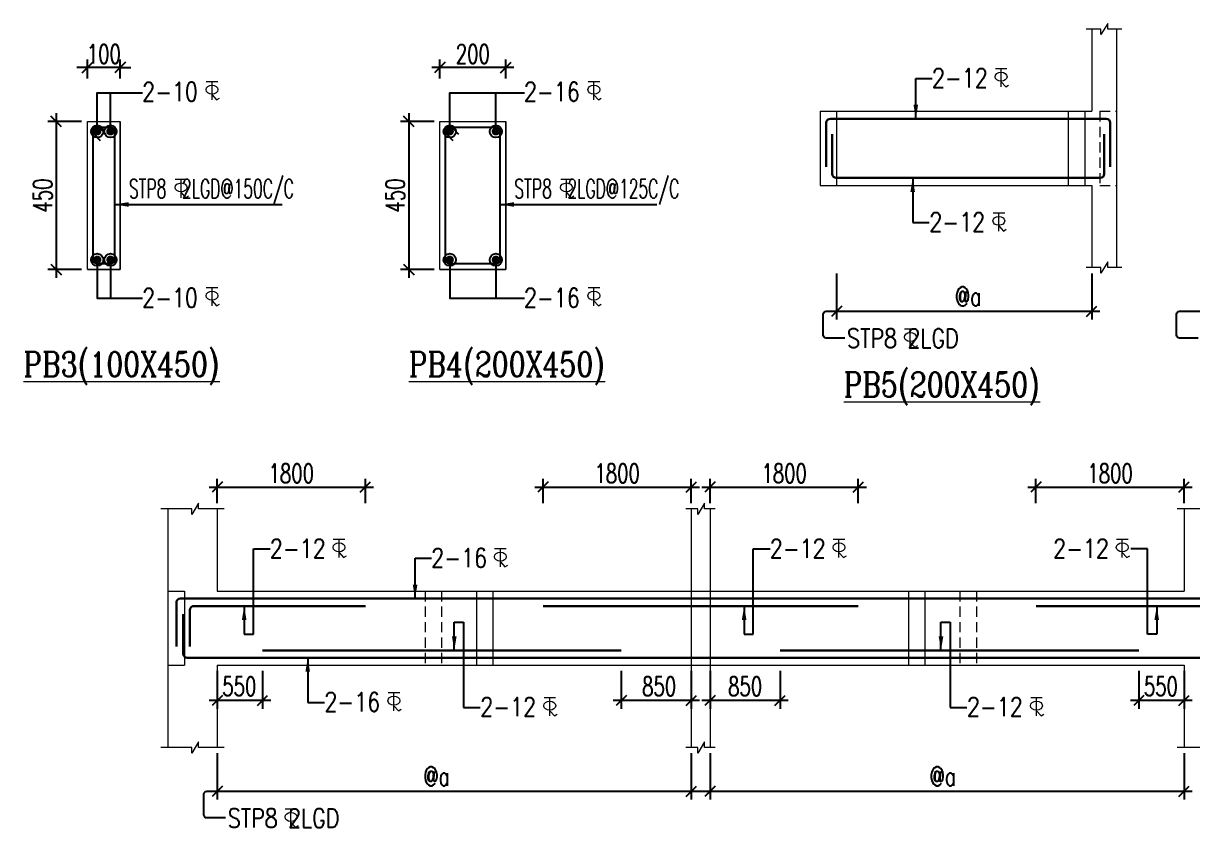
# Model space of a CAD drawing. Header units: millimetres. Extents: x 1277257 to 1543892, y 206696 to 309376.
# Drawn here: x 1494120 to 1508330, y 253085 to 262860 of the extents above; entities that cross this region are included whole.
import ezdxf

# ---------------------------------------------------------------- set-up
doc = ezdxf.new("R2010")
doc.units = ezdxf.units.MM
doc.header["$LTSCALE"] = 500
doc.header["$MEASUREMENT"] = 0
doc.header["$PDMODE"] = 34
doc.linetypes.add('HIDDEN', pattern=[0.375, 0.25, -0.125])
doc.layers.get('Defpoints').update_dxf_attribs({"lineweight": 0})
for name, color, linetype, lineweight in [('BEAM ELE', 2, 'Continuous', 15), ('DIM', 1, 'Continuous', 20), ('TAXT', 3, 'Continuous', 15), ('TEXT', 7, 'Continuous', 13), ('TEXT2', 3, 'Continuous', 15), ('TOWER AREA BEAM..', 3, 'Continuous', 20)]:
    doc.layers.add(name, color=color, linetype=linetype, lineweight=lineweight)
for name, color, linetype in [('D', 10, 'Continuous'), ('DIM-ST', 1, 'Continuous'), ('ST DIM.', 1, 'Continuous'), ('STEEL', 1, 'Continuous')]:
    doc.layers.add(name, color=color, linetype=linetype)
doc.styles.add('2MM', font='romans.shx', dxfattribs={"width": 0.7})
doc.styles.add('BHTESHT$0$HSCC2', font='romanc.shx')
doc.styles.add('haider', font='romans.shx')
doc.dimstyles.new('SHUIB MOD.', dxfattribs={"dimtxt": 230, "dimasz": 130, "dimexe": 100, "dimexo": 70, "dimgap": 50, "dimtad": 2, "dimdec": 0, "dimzin": 4, "dimdsep": 46, "dimtxsty": '2MM', "dimblk": 'OBLIQUE', "dimcen": 0.09, "dimdle": 100, "dimclrd": 1, "dimclre": 1, "dimclrt": 3, "dimadec": 0, "dimazin": 0, "dimtfac": 1, "dimtdec": 0, "dimtix": 1, "dimtmove": 2, "dimatfit": 3, "dimfxl": 100, "dimtolj": 1, "dimlwd": -1, "dimarcsym": 0})

# ---------------------------------------------------------------- blocks, each defined once
blk = doc.blocks.new('A$C76682FD6')
at = {"layer": 'TEXT', "color": 3, "ltscale": 0.2}
for p, q in [((143, 219, -1), (2, 219, -1)), ((72, 0, -1), (72, 219, -1)), ((72, 63, -1), (128, 0, -1)), ((128, 0, -1), (162, 21))]:
    blk.add_line(p, q, dxfattribs=at)
blk.add_ellipse((72, 124, -1), major_axis=(72.3, 0), ratio=0.753223, dxfattribs=at)
blk = doc.blocks.new('_Oblique')
at = {"color": 0, "linetype": 'ByBlock', "lineweight": -2}
blk.add_line((-0.5, -0.5), (0.5, 0.5), dxfattribs=at)
blk = doc.blocks.new('*D86')
at = {"layer": 'Defpoints', "color": 0, "ltscale": 100, "transparency": 16777216}
for p in [(1494898, 262323), (1494898, 262121, 0), (1495298, 262121, 0)]:
    blk.add_point(p, dxfattribs=at)
at = {"layer": 'DIM-ST', "color": 1, "ltscale": 100, "transparency": 16777216}
for p, q in [((1494898, 262323), (1494768, 262323)), ((1495298, 262323), (1494898, 262323)), ((1495298, 262323), (1495428, 262323))]:
    blk.add_line(p, q, dxfattribs=at)
at = {"layer": 'DIM-ST', "color": 1, "lineweight": -2, "ltscale": 100, "transparency": 16777216}
for p, q in [((1494898, 262191), (1494898, 262423)), ((1495298, 262191), (1495298, 262423))]:
    blk.add_line(p, q, dxfattribs=at)
at = {"layer": 'DIM-ST', "color": 1, "ltscale": 100, "transparency": 16777216, "xscale": 130, "yscale": 130, "zscale": 130}
blk.add_blockref('_Oblique', (1494898, 262323), dxfattribs=at)
at = {"layer": 'DIM-ST', "color": 1, "ltscale": 100, "transparency": 16777216, "xscale": 130, "yscale": 130, "zscale": 130, "rotation": 180}
blk.add_blockref('_Oblique', (1495298, 262323), dxfattribs=at)
at = {"layer": 'DIM-ST', "color": 3, "ltscale": 100, "transparency": 16777216, "insert": (1495098, 262488), "char_height": 230, "attachment_point": 5, "style": '2MM'}
blk.add_mtext('\\A1;100', dxfattribs=at)
blk = doc.blocks.new('*D87')
at = {"layer": 'Defpoints', "color": 0, "ltscale": 100, "transparency": 16777216}
for p in [(1494898, 261667, 0), (1494519, 259867), (1494898, 259867, 0)]:
    blk.add_point(p, dxfattribs=at)
at = {"layer": 'DIM-ST', "color": 1, "ltscale": 100, "transparency": 16777216}
blk.add_line((1494519, 261767), (1494519, 259767), dxfattribs=at)
at = {"layer": 'DIM-ST', "color": 1, "lineweight": -2, "ltscale": 100, "transparency": 16777216}
for p, q in [((1494828, 261667), (1494419, 261667)), ((1494828, 259867), (1494419, 259867))]:
    blk.add_line(p, q, dxfattribs=at)
at = {"layer": 'DIM-ST', "color": 1, "ltscale": 100, "transparency": 16777216, "xscale": 130, "yscale": 130, "zscale": 130}
for p, rotation in [((1494519, 261667), 90), ((1494519, 259867), 270)]:
    blk.add_blockref('_Oblique', p, dxfattribs=dict(at, rotation=rotation))
at = {"layer": 'DIM-ST', "color": 3, "ltscale": 100, "transparency": 16777216, "insert": (1494354, 260767), "char_height": 230, "attachment_point": 5, "rotation": 90, "style": '2MM'}
blk.add_mtext('\\A1;450', dxfattribs=at)
blk = doc.blocks.new('*D88')
at = {"layer": 'Defpoints', "color": 0, "ltscale": 100, "transparency": 16777216}
for p in [(1499182, 262323), (1499182, 262121, 0), (1499982, 262121, 0)]:
    blk.add_point(p, dxfattribs=at)
at = {"layer": 'DIM-ST', "color": 1, "ltscale": 100, "transparency": 16777216}
blk.add_line((1500082, 262323), (1499082, 262323), dxfattribs=at)
at = {"layer": 'DIM-ST', "color": 1, "lineweight": -2, "ltscale": 100, "transparency": 16777216}
for p, q in [((1499182, 262191), (1499182, 262423)), ((1499982, 262191), (1499982, 262423))]:
    blk.add_line(p, q, dxfattribs=at)
at = {"layer": 'DIM-ST', "color": 1, "ltscale": 100, "transparency": 16777216, "xscale": 130, "yscale": 130, "zscale": 130, "rotation": 180}
blk.add_blockref('_Oblique', (1499182, 262323), dxfattribs=at)
at = {"layer": 'DIM-ST', "color": 1, "ltscale": 100, "transparency": 16777216, "xscale": 130, "yscale": 130, "zscale": 130}
blk.add_blockref('_Oblique', (1499982, 262323), dxfattribs=at)
at = {"layer": 'DIM-ST', "color": 3, "ltscale": 100, "transparency": 16777216, "insert": (1499582, 262488), "char_height": 230, "attachment_point": 5, "style": '2MM'}
blk.add_mtext('\\A1;200', dxfattribs=at)
blk = doc.blocks.new('*D89')
at = {"layer": 'Defpoints', "color": 0, "ltscale": 100, "transparency": 16777216}
for p in [(1499182, 261667, 0), (1498803, 259867), (1499182, 259867, 0)]:
    blk.add_point(p, dxfattribs=at)
at = {"layer": 'DIM-ST', "color": 1, "ltscale": 100, "transparency": 16777216}
blk.add_line((1498803, 261767), (1498803, 259767), dxfattribs=at)
at = {"layer": 'DIM-ST', "color": 1, "lineweight": -2, "ltscale": 100, "transparency": 16777216}
for p, q in [((1499112, 261667), (1498703, 261667)), ((1499112, 259867), (1498703, 259867))]:
    blk.add_line(p, q, dxfattribs=at)
at = {"layer": 'DIM-ST', "color": 1, "ltscale": 100, "transparency": 16777216, "xscale": 130, "yscale": 130, "zscale": 130}
for p, rotation in [((1498803, 261667), 90), ((1498803, 259867), 270)]:
    blk.add_blockref('_Oblique', p, dxfattribs=dict(at, rotation=rotation))
at = {"layer": 'DIM-ST', "color": 3, "ltscale": 100, "transparency": 16777216, "insert": (1498638, 260767), "char_height": 230, "attachment_point": 5, "rotation": 90, "style": '2MM'}
blk.add_mtext('\\A1;450', dxfattribs=at)
blk = doc.blocks.new('*D90')
at = {"layer": 'Defpoints', "color": 0, "ltscale": 100, "transparency": 16777216}
for p in [(1504003, 259891, 6), (1507103, 259891, 6), (1507103, 259361)]:
    blk.add_point(p, dxfattribs=at)
at = {"layer": 'ST DIM.', "color": 1, "lineweight": -2, "ltscale": 100, "transparency": 16777216}
for p, q in [((1504003, 259821), (1504003, 259261)), ((1507103, 259821), (1507103, 259261))]:
    blk.add_line(p, q, dxfattribs=at)
at = {"layer": 'ST DIM.', "color": 1, "ltscale": 100, "transparency": 16777216}
blk.add_line((1503903, 259361), (1507203, 259361), dxfattribs=at)
at = {"layer": 'ST DIM.', "color": 1, "ltscale": 100, "transparency": 16777216, "xscale": 125, "yscale": 125, "zscale": 125, "rotation": 180}
blk.add_blockref('_Oblique', (1504003, 259361), dxfattribs=at)
at = {"layer": 'ST DIM.', "color": 1, "ltscale": 100, "transparency": 16777216, "xscale": 125, "yscale": 125, "zscale": 125}
blk.add_blockref('_Oblique', (1507103, 259361), dxfattribs=at)
at = {"layer": 'ST DIM.', "color": 3, "ltscale": 100, "transparency": 16777216, "insert": (1505600, 259541), "char_height": 230, "attachment_point": 5, "style": '2MM'}
blk.add_mtext('\\A1;@a', dxfattribs=at)
blk = doc.blocks.new('*D114')
at = {"layer": 'Defpoints', "color": 0, "ltscale": 100, "transparency": 16777216}
for p in [(1496476, 254059, 6), (1502236, 254059, 6), (1502236, 253528)]:
    blk.add_point(p, dxfattribs=at)
at = {"layer": 'ST DIM.', "color": 1, "lineweight": -2, "ltscale": 100, "transparency": 16777216}
for p, q in [((1496476, 253989), (1496476, 253428)), ((1502236, 253989), (1502236, 253428))]:
    blk.add_line(p, q, dxfattribs=at)
at = {"layer": 'ST DIM.', "color": 1, "ltscale": 100, "transparency": 16777216}
blk.add_line((1496376, 253528), (1502336, 253528), dxfattribs=at)
at = {"layer": 'ST DIM.', "color": 1, "ltscale": 100, "transparency": 16777216, "xscale": 125, "yscale": 125, "zscale": 125, "rotation": 180}
blk.add_blockref('_Oblique', (1496476, 253528), dxfattribs=at)
at = {"layer": 'ST DIM.', "color": 1, "ltscale": 100, "transparency": 16777216, "xscale": 125, "yscale": 125, "zscale": 125}
blk.add_blockref('_Oblique', (1502236, 253528), dxfattribs=at)
at = {"layer": 'ST DIM.', "color": 3, "ltscale": 100, "transparency": 16777216, "insert": (1499140, 253709), "char_height": 230, "attachment_point": 5, "style": '2MM'}
blk.add_mtext('\\A1;@a', dxfattribs=at)
blk = doc.blocks.new('*D115')
at = {"layer": 'Defpoints', "color": 0, "ltscale": 100, "transparency": 16777216}
for p in [(1502466, 254059, 6), (1508226, 254059, 6), (1508226, 253528)]:
    blk.add_point(p, dxfattribs=at)
at = {"layer": 'ST DIM.', "color": 1, "lineweight": -2, "ltscale": 100, "transparency": 16777216}
for p, q in [((1502466, 253989), (1502466, 253428)), ((1508226, 253989), (1508226, 253428))]:
    blk.add_line(p, q, dxfattribs=at)
at = {"layer": 'ST DIM.', "color": 1, "ltscale": 100, "transparency": 16777216}
blk.add_line((1502366, 253528), (1508326, 253528), dxfattribs=at)
at = {"layer": 'ST DIM.', "color": 1, "ltscale": 100, "transparency": 16777216, "xscale": 125, "yscale": 125, "zscale": 125, "rotation": 180}
blk.add_blockref('_Oblique', (1502466, 253528), dxfattribs=at)
at = {"layer": 'ST DIM.', "color": 1, "ltscale": 100, "transparency": 16777216, "xscale": 125, "yscale": 125, "zscale": 125}
blk.add_blockref('_Oblique', (1508226, 253528), dxfattribs=at)
at = {"layer": 'ST DIM.', "color": 3, "ltscale": 100, "transparency": 16777216, "insert": (1505292, 253709), "char_height": 230, "attachment_point": 5, "style": '2MM'}
blk.add_mtext('\\A1;@a', dxfattribs=at)
blk = doc.blocks.new('*D116')
at = {"layer": 'Defpoints', "color": 0, "ltscale": 100, "transparency": 16777216}
for p in [(1504266, 257225), (1502466, 256959), (1504266, 256959)]:
    blk.add_point(p, dxfattribs=at)
at = {"layer": 'ST DIM.', "color": 1, "ltscale": 100, "transparency": 16777216}
blk.add_line((1502366, 257225), (1504366, 257225), dxfattribs=at)
at = {"layer": 'ST DIM.', "color": 1, "lineweight": -2, "ltscale": 100, "transparency": 16777216}
for p, q in [((1502466, 257029), (1502466, 257325)), ((1504266, 257029), (1504266, 257325))]:
    blk.add_line(p, q, dxfattribs=at)
at = {"layer": 'ST DIM.', "color": 1, "ltscale": 100, "transparency": 16777216, "xscale": 125, "yscale": 125, "zscale": 125, "rotation": 180}
blk.add_blockref('_Oblique', (1502466, 257225), dxfattribs=at)
at = {"layer": 'ST DIM.', "color": 1, "ltscale": 100, "transparency": 16777216, "xscale": 125, "yscale": 125, "zscale": 125}
blk.add_blockref('_Oblique', (1504266, 257225), dxfattribs=at)
at = {"layer": 'ST DIM.', "color": 3, "ltscale": 100, "transparency": 16777216, "insert": (1503366, 257390), "char_height": 230, "attachment_point": 5, "style": '2MM'}
blk.add_mtext('\\A1;1800', dxfattribs=at)
blk = doc.blocks.new('*D117')
at = {"layer": 'Defpoints', "color": 0, "ltscale": 100, "transparency": 16777216}
for p in [(1502236, 257225), (1500436, 256959), (1502236, 256959)]:
    blk.add_point(p, dxfattribs=at)
at = {"layer": 'ST DIM.', "color": 1, "ltscale": 100, "transparency": 16777216}
blk.add_line((1500336, 257225), (1502336, 257225), dxfattribs=at)
at = {"layer": 'ST DIM.', "color": 1, "lineweight": -2, "ltscale": 100, "transparency": 16777216}
for p, q in [((1500436, 257029), (1500436, 257325)), ((1502236, 257029), (1502236, 257325))]:
    blk.add_line(p, q, dxfattribs=at)
at = {"layer": 'ST DIM.', "color": 1, "ltscale": 100, "transparency": 16777216, "xscale": 125, "yscale": 125, "zscale": 125, "rotation": 180}
blk.add_blockref('_Oblique', (1500436, 257225), dxfattribs=at)
at = {"layer": 'ST DIM.', "color": 1, "ltscale": 100, "transparency": 16777216, "xscale": 125, "yscale": 125, "zscale": 125}
blk.add_blockref('_Oblique', (1502236, 257225), dxfattribs=at)
at = {"layer": 'ST DIM.', "color": 3, "ltscale": 100, "transparency": 16777216, "insert": (1501336, 257390), "char_height": 230, "attachment_point": 5, "style": '2MM'}
blk.add_mtext('\\A1;1800', dxfattribs=at)
blk = doc.blocks.new('*D214')
at = {"layer": 'Defpoints', "color": 0, "ltscale": 100, "transparency": 16777216}
for p in [(1498276, 257225), (1496476, 256959), (1498276, 256959)]:
    blk.add_point(p, dxfattribs=at)
at = {"layer": 'ST DIM.', "color": 1, "ltscale": 100, "transparency": 16777216}
blk.add_line((1496376, 257225), (1498376, 257225), dxfattribs=at)
at = {"layer": 'ST DIM.', "color": 1, "lineweight": -2, "ltscale": 100, "transparency": 16777216}
for p, q in [((1496476, 257029), (1496476, 257325)), ((1498276, 257029), (1498276, 257325))]:
    blk.add_line(p, q, dxfattribs=at)
at = {"layer": 'ST DIM.', "color": 1, "ltscale": 100, "transparency": 16777216, "xscale": 125, "yscale": 125, "zscale": 125, "rotation": 180}
blk.add_blockref('_Oblique', (1496476, 257225), dxfattribs=at)
at = {"layer": 'ST DIM.', "color": 1, "ltscale": 100, "transparency": 16777216, "xscale": 125, "yscale": 125, "zscale": 125}
blk.add_blockref('_Oblique', (1498276, 257225), dxfattribs=at)
at = {"layer": 'ST DIM.', "color": 3, "ltscale": 100, "transparency": 16777216, "insert": (1497376, 257390), "char_height": 230, "attachment_point": 5, "style": '2MM'}
blk.add_mtext('\\A1;1800', dxfattribs=at)
blk = doc.blocks.new('*D215')
at = {"layer": 'Defpoints', "color": 0, "ltscale": 100, "transparency": 16777216}
for p in [(1508226, 257225), (1506426, 256959), (1508226, 256959)]:
    blk.add_point(p, dxfattribs=at)
at = {"layer": 'ST DIM.', "color": 1, "ltscale": 100, "transparency": 16777216}
blk.add_line((1506326, 257225), (1508326, 257225), dxfattribs=at)
at = {"layer": 'ST DIM.', "color": 1, "lineweight": -2, "ltscale": 100, "transparency": 16777216}
for p, q in [((1506426, 257029), (1506426, 257325)), ((1508226, 257029), (1508226, 257325))]:
    blk.add_line(p, q, dxfattribs=at)
at = {"layer": 'ST DIM.', "color": 1, "ltscale": 100, "transparency": 16777216, "xscale": 125, "yscale": 125, "zscale": 125, "rotation": 180}
blk.add_blockref('_Oblique', (1506426, 257225), dxfattribs=at)
at = {"layer": 'ST DIM.', "color": 1, "ltscale": 100, "transparency": 16777216, "xscale": 125, "yscale": 125, "zscale": 125}
blk.add_blockref('_Oblique', (1508226, 257225), dxfattribs=at)
at = {"layer": 'ST DIM.', "color": 3, "ltscale": 100, "transparency": 16777216, "insert": (1507326, 257390), "char_height": 230, "attachment_point": 5, "style": '2MM'}
blk.add_mtext('\\A1;1800', dxfattribs=at)
blk = doc.blocks.new('*D216')
at = {"layer": 'Defpoints', "color": 0, "ltscale": 100, "transparency": 16777216}
for p in [(1496476, 255059), (1497026, 255059), (1496476, 254630)]:
    blk.add_point(p, dxfattribs=at)
at = {"layer": 'ST DIM.', "color": 1, "lineweight": -2, "ltscale": 100, "transparency": 16777216}
for p, q in [((1496476, 254989), (1496476, 254530)), ((1497026, 254989), (1497026, 254530))]:
    blk.add_line(p, q, dxfattribs=at)
at = {"layer": 'ST DIM.', "color": 1, "ltscale": 100, "transparency": 16777216}
blk.add_line((1497126, 254630), (1496376, 254630), dxfattribs=at)
at = {"layer": 'ST DIM.', "color": 1, "ltscale": 100, "transparency": 16777216, "xscale": 125, "yscale": 125, "zscale": 125, "rotation": 180}
blk.add_blockref('_Oblique', (1496476, 254630), dxfattribs=at)
at = {"layer": 'ST DIM.', "color": 1, "ltscale": 100, "transparency": 16777216, "xscale": 125, "yscale": 125, "zscale": 125}
blk.add_blockref('_Oblique', (1497026, 254630), dxfattribs=at)
at = {"layer": 'ST DIM.', "color": 3, "ltscale": 100, "transparency": 16777216, "insert": (1496744, 254802), "char_height": 230, "attachment_point": 5, "style": '2MM'}
blk.add_mtext('\\A1;550', dxfattribs=at)
blk = doc.blocks.new('*D217')
at = {"layer": 'Defpoints', "color": 0, "ltscale": 100, "transparency": 16777216}
for p in [(1502466, 255059), (1503316, 255059), (1502466, 254630)]:
    blk.add_point(p, dxfattribs=at)
at = {"layer": 'ST DIM.', "color": 1, "lineweight": -2, "ltscale": 100, "transparency": 16777216}
for p, q in [((1502466, 254989), (1502466, 254530)), ((1503316, 254989), (1503316, 254530))]:
    blk.add_line(p, q, dxfattribs=at)
at = {"layer": 'ST DIM.', "color": 1, "ltscale": 100, "transparency": 16777216}
blk.add_line((1503416, 254630), (1502366, 254630), dxfattribs=at)
at = {"layer": 'ST DIM.', "color": 1, "ltscale": 100, "transparency": 16777216, "xscale": 125, "yscale": 125, "zscale": 125, "rotation": 180}
blk.add_blockref('_Oblique', (1502466, 254630), dxfattribs=at)
at = {"layer": 'ST DIM.', "color": 1, "ltscale": 100, "transparency": 16777216, "xscale": 125, "yscale": 125, "zscale": 125}
blk.add_blockref('_Oblique', (1503316, 254630), dxfattribs=at)
at = {"layer": 'ST DIM.', "color": 3, "ltscale": 100, "transparency": 16777216, "insert": (1502891, 254802), "char_height": 230, "attachment_point": 5, "style": '2MM'}
blk.add_mtext('\\A1;850', dxfattribs=at)
blk = doc.blocks.new('*D218')
at = {"layer": 'Defpoints', "color": 0, "ltscale": 100, "transparency": 16777216}
for p in [(1501386, 255059), (1502236, 255059), (1501386, 254630)]:
    blk.add_point(p, dxfattribs=at)
at = {"layer": 'ST DIM.', "color": 1, "lineweight": -2, "ltscale": 100, "transparency": 16777216}
for p, q in [((1501386, 254989), (1501386, 254530)), ((1502236, 254989), (1502236, 254530))]:
    blk.add_line(p, q, dxfattribs=at)
at = {"layer": 'ST DIM.', "color": 1, "ltscale": 100, "transparency": 16777216}
blk.add_line((1502336, 254630), (1501286, 254630), dxfattribs=at)
at = {"layer": 'ST DIM.', "color": 1, "ltscale": 100, "transparency": 16777216, "xscale": 125, "yscale": 125, "zscale": 125, "rotation": 180}
blk.add_blockref('_Oblique', (1501386, 254630), dxfattribs=at)
at = {"layer": 'ST DIM.', "color": 1, "ltscale": 100, "transparency": 16777216, "xscale": 125, "yscale": 125, "zscale": 125}
blk.add_blockref('_Oblique', (1502236, 254630), dxfattribs=at)
at = {"layer": 'ST DIM.', "color": 3, "ltscale": 100, "transparency": 16777216, "insert": (1501846, 254802), "char_height": 230, "attachment_point": 5, "style": '2MM'}
blk.add_mtext('\\A1;850', dxfattribs=at)
blk = doc.blocks.new('*D219')
at = {"layer": 'Defpoints', "color": 0, "ltscale": 100, "transparency": 16777216}
for p in [(1507676, 255059), (1508226, 255059), (1507676, 254630)]:
    blk.add_point(p, dxfattribs=at)
at = {"layer": 'ST DIM.', "color": 1, "lineweight": -2, "ltscale": 100, "transparency": 16777216}
for p, q in [((1507676, 254989), (1507676, 254530)), ((1508226, 254989), (1508226, 254530))]:
    blk.add_line(p, q, dxfattribs=at)
at = {"layer": 'ST DIM.', "color": 1, "ltscale": 100, "transparency": 16777216}
blk.add_line((1508326, 254630), (1507576, 254630), dxfattribs=at)
at = {"layer": 'ST DIM.', "color": 1, "ltscale": 100, "transparency": 16777216, "xscale": 125, "yscale": 125, "zscale": 125, "rotation": 180}
blk.add_blockref('_Oblique', (1507676, 254630), dxfattribs=at)
at = {"layer": 'ST DIM.', "color": 1, "ltscale": 100, "transparency": 16777216, "xscale": 125, "yscale": 125, "zscale": 125}
blk.add_blockref('_Oblique', (1508226, 254630), dxfattribs=at)
at = {"layer": 'ST DIM.', "color": 3, "ltscale": 100, "transparency": 16777216, "insert": (1507944, 254802), "char_height": 230, "attachment_point": 5, "style": '2MM'}
blk.add_mtext('\\A1;550', dxfattribs=at)

msp = doc.modelspace()

# ---------------------------------------------------------------- linework, layer by layer
at = {"layer": 'BEAM ELE', "color": 3}
for points in [[(1507469.6, 262791.4), (1507298.5, 262791.4), (1507298.5, 262860), (1507213.9, 262723.4), (1507213.9, 262791.4), (1507037.4, 262791.4)], [(1507469.6, 259891.4), (1507298.5, 259891.4), (1507298.5, 259960), (1507213.9, 259823.4), (1507213.9, 259891.4), (1507037.4, 259891.4)], [(1496559.5, 256958.8), (1496250.2, 256958.8), (1496250.2, 257027.5), (1496165.7, 256890.8), (1496165.7, 256958.8), (1495791.3, 256958.8)], [(1502529.1, 256958.8), (1502399.2, 256958.8), (1502399.2, 257027.5), (1502314.6, 256890.8), (1502314.6, 256958.8), (1502170.3, 256958.8)], [(1508913, 256958.8), (1508576, 256958.8), (1508576, 257027.5), (1508491.5, 256890.8), (1508491.5, 256958.8), (1508141.3, 256958.8)], [(1496559.5, 254058.8), (1496250.2, 254058.8), (1496250.2, 254127.5), (1496165.7, 253990.8), (1496165.7, 254058.8), (1495791.3, 254058.8)], [(1502529.1, 254058.8), (1502399.2, 254058.8), (1502399.2, 254127.5), (1502314.6, 253990.8), (1502314.6, 254058.8), (1502170.3, 254058.8)], [(1508913, 254058.8), (1508576, 254058.8), (1508576, 254127.5), (1508491.5, 253990.8), (1508491.5, 254058.8), (1508141.3, 254058.8)]]:
    msp.add_lwpolyline(points, dxfattribs=at)
at = {"layer": 'ST DIM.', "elevation": 0.4}
for points in [[(1495018, 261621.7), (1495018, 262016.4), (1495568.6, 262016.4)], [(1495178, 261621.7), (1495178, 262016.4), (1495568.6, 262016.4)], [(1499301.8, 261621.7), (1499301.8, 262016.4), (1500209.3, 262016.4)], [(1499861.8, 261621.7), (1499861.8, 262016.4), (1500209.3, 262016.4)], [(1495018, 259913.1), (1495018, 259518.4), (1495568.6, 259518.4)], [(1495178, 259913.1), (1495178, 259518.4), (1495568.6, 259518.4)], [(1499301.8, 259913.1), (1499301.8, 259518.4), (1500209.3, 259518.4)], [(1499861.8, 259913.1), (1499861.8, 259518.4), (1500209.3, 259518.4)]]:
    msp.add_lwpolyline(points, dxfattribs=at)
at = {"layer": 'ST DIM.'}
for points, elevation in [([(1504104.2, 259035.7), (1503875.9, 259035.7, -0.4142136), (1503840.1, 259071.5), (1503840.1, 259325.1, -0.4142136), (1503875.9, 259360.8), (1504003, 259360.8)], -601194.1), ([(1508398.4, 259035.7), (1508170, 259035.7, -0.4142136), (1508134.3, 259071.5), (1508134.3, 259325.1, -0.4142136), (1508170, 259360.8), (1509524, 259360.8)], -2.7), ([(1496577.7, 253203.1), (1496349.3, 253203.1, -0.4142136), (1496313.6, 253238.9), (1496313.6, 253492.5, -0.4142136), (1496349.3, 253528.3), (1505693.5, 253528.3)], -2.7)]:
    msp.add_lwpolyline(points, format="xyb", dxfattribs=dict(at, elevation=elevation))
for centre in [(1495018, 261547.4, 0.4), (1495178, 261547.4, 0.4), (1499301.8, 261547.4, 0.4), (1499861.8, 261547.4, 0.4), (1495018, 259987.4, 0.4), (1495178, 259987.4, 0.4), (1499301.8, 259987.4, 0.4), (1499861.8, 259987.4, 0.4)]:
    msp.add_circle(centre, 74.3, dxfattribs=at)
at = {"layer": 'STEEL', "color": 4, "lineweight": 30, "ltscale": 10}
for p, q in [((1503876.9, 261117.7, -186.5), (1503876.9, 261651.4, -186.5)), ((1503926.9, 261701.4, -140.7), (1507278.1, 261701.4, -1281856.1)), ((1507328.1, 261117.7, -186.5), (1507328.1, 261651.4, -186.5)), ((1503949.1, 261031.4, -599978), (1503949.1, 261512.4, -599978)), ((1507255.9, 261031.4, -599978), (1507255.9, 261512.4, -599978)), ((1503999.1, 260981.4, -599942.4), (1507205.9, 260981.4, -1826933.4)), ((1495979, 255285.1, -186.5), (1495979, 255818.8, -186.5)), ((1496029, 255868.8, -140.7), (1508699.8, 255868.8, -2346141.3)), ((1496193, 255778.8, -2143560), (1498276.4, 255778.8, -2493888.8)), ((1500436.4, 255778.8, -2131075.5), (1504266.4, 255778.8, -2792307)), ((1506426.4, 255778.8, -2449678.7), (1508531.7, 255778.8, -2780102.6)), ((1496062.6, 255198.8, -599978), (1496062.6, 255679.9, -599978)), ((1496143, 255285.1, -186.5), (1496143, 255728.8, -186.5)), ((1497026.4, 255238.8, -2068947.1), (1501386.4, 255238.8, -2333452.2)), ((1503316.4, 255238.8, -2068947.1), (1507676.4, 255238.8, -2358723.4)), ((1496112.6, 255148.8, -599942.4), (1508621.5, 255148.8, -2883032.6))]:
    msp.add_line(p, q, dxfattribs=at)
at = {"layer": 'STEEL', "color": 6, "ltscale": 10, "elevation": 0.4}
for points in [[(1495128.1, 261510.9), (1495054.3, 261584.7, 0.4142136), (1494981.4, 261584.7), (1494981.4, 261584.7, 0.4142136), (1494981.4, 261511.7), (1495055.2, 261437.9)], [(1499411.9, 261510.9), (1499338.1, 261584.7, 0.4142136), (1499265.1, 261584.7), (1499265.1, 261584.7, 0.4142136), (1499265.1, 261511.7), (1499338.9, 261437.9)]]:
    msp.add_lwpolyline(points, format="xyb", dxfattribs=at)
for points in [[(1495018, 261597.4), (1495178, 261597.4, -0.4142136), (1495228, 261547.4), (1495228, 259987.4, -0.4142136), (1495178, 259937.4), (1495018, 259937.4, -0.4142136), (1494968, 259987.4), (1494968, 261547.4, -0.4142136)], [(1499301.8, 261597.4), (1499861.8, 261597.4, -0.4142136), (1499911.8, 261547.4), (1499911.8, 259987.4, -0.4142136), (1499861.8, 259937.4), (1499301.8, 259937.4, -0.4142136), (1499251.8, 259987.4), (1499251.8, 261547.4, -0.4142136)]]:
    msp.add_lwpolyline(points, format="xyb", close=True, dxfattribs=at)
at = {"layer": 'STEEL', "color": 7, "const_width": 50, "elevation": 0.4}
for points in [[(1494993, 261547.4, 1), (1495043, 261547.4, 1)], [(1495203, 261547.4, -1), (1495153, 261547.4, -1)], [(1499276.8, 261547.4, 1), (1499326.8, 261547.4, 1)], [(1499886.8, 261547.4, -1), (1499836.8, 261547.4, -1)], [(1494993, 259987.4, -1), (1495043, 259987.4, -1)], [(1495203, 259987.4, 1), (1495153, 259987.4, 1)], [(1499276.8, 259987.4, -1), (1499326.8, 259987.4, -1)], [(1499886.8, 259987.4, 1), (1499836.8, 259987.4, 1)]]:
    msp.add_lwpolyline(points, format="xyb", close=True, dxfattribs=at)
at = {"layer": 'STEEL', "color": 4, "lineweight": 30, "ltscale": 10}
for centre, start, end in [((1503926.9, 261651.4, -186.5), 90, 180), ((1507278.1, 261651.4, -186.5), 0, 90), ((1503999.1, 261031.4, -599978), 180, 270), ((1507205.9, 261031.4, -599978), 270, 0), ((1496029, 255818.8, -186.5), 90, 180), ((1496193, 255728.8, -186.5), 90, 180), ((1496112.6, 255198.8, -599978), 180, 270)]:
    msp.add_arc(centre, 50, start, end, dxfattribs=at)
at = {"layer": 'TOWER AREA BEAM..'}
for p, q in [((1507103, 262791.4), (1507103, 261791.4)), ((1507403, 262791.4), (1507403, 259891.4)), ((1503803, 261791.4), (1503803, 260891.4)), ((1503803, 261791.4), (1507103, 261791.4)), ((1504003, 261791.4), (1504003, 260891.4)), ((1506818, 261791.4), (1506818, 260891.4)), ((1507018, 261791.4), (1507018, 260891.4)), ((1503803, 260891.4), (1507103, 260891.4)), ((1507103, 260891.4), (1507103, 259891.4)), ((1495876.4, 256958.8), (1495876.4, 254058.8)), ((1496476.4, 256958.8), (1496476.4, 255958.8)), ((1502236.4, 256958.8), (1502236.4, 255958.8)), ((1502466.4, 256958.8), (1502466.4, 255958.8)), ((1508226.4, 256958.8), (1508226.4, 255958.8)), ((1495876.4, 255958.8), (1496076.4, 255958.8)), ((1496076.4, 255958.8), (1496076.4, 255058.8)), ((1496476.4, 255958.8), (1508226.4, 255958.8)), ((1499626.4, 255958.8), (1499626.4, 255058.8)), ((1499826.4, 255958.8), (1499826.4, 255058.8)), ((1502236.4, 255958.8), (1502236.4, 255058.8)), ((1502466.4, 255958.8), (1502466.4, 255058.8)), ((1504876.4, 255958.8), (1504876.4, 255058.8)), ((1505076.4, 255958.8), (1505076.4, 255058.8)), ((1495876.4, 255058.8), (1496076.4, 255058.8)), ((1496476.4, 255058.8), (1496476.4, 254058.8)), ((1496476.4, 255058.8), (1508226.4, 255058.8)), ((1502236.4, 255058.8), (1502236.4, 254058.8)), ((1502466.4, 255058.8), (1502466.4, 254058.8)), ((1508226.4, 255058.8), (1508226.4, 254058.8))]:
    msp.add_line(p, q, dxfattribs=at)
at = {"layer": 'TOWER AREA BEAM..', "linetype": 'HIDDEN'}
for p, q in [((1507203, 261791.4), (1507203, 260891.4)), ((1507203, 261791.4), (1507403, 261791.4)), ((1507203, 260891.4), (1507403, 260891.4)), ((1499001.4, 255958.8), (1499001.4, 255058.8)), ((1499201.4, 255958.8), (1499201.4, 255058.8)), ((1505501.4, 255958.8), (1505501.4, 255058.8)), ((1505701.4, 255958.8), (1505701.4, 255058.8))]:
    msp.add_line(p, q, dxfattribs=at)
at = {"layer": 'TOWER AREA BEAM..', "lineweight": 5}
for p, q in [((1494898, 261667.4, 0.4), (1495298, 261667.4, 0.4)), ((1495298, 259867.4, 0.4), (1495298, 261667.4, 0.4)), ((1499181.8, 261667.4, 0.4), (1499981.8, 261667.4, 0.4)), ((1499981.8, 259867.4, 0.4), (1499981.8, 261667.4, 0.4)), ((1494898, 259867.4, 0.4), (1495298, 259867.4, 0.4)), ((1499181.8, 259867.4, 0.4), (1499981.8, 259867.4, 0.4))]:
    msp.add_line(p, q, dxfattribs=at)
at = {"layer": 'TOWER AREA BEAM..', "color": 3, "lineweight": 5}
for p, q in [((1494898, 261667.4, 0.4), (1495298, 261667.4, 0.4)), ((1494898, 259867.4, 0.4), (1494898, 261667.4, 0.4)), ((1495298, 261667.4, 0.4), (1495298, 259867.4, 0.4)), ((1499181.8, 261667.4, 0.4), (1499981.8, 261667.4, 0.4)), ((1499181.8, 259867.4, 0.4), (1499181.8, 261667.4, 0.4)), ((1499981.8, 261667.4, 0.4), (1499981.8, 259867.4, 0.4)), ((1495298, 259867.4, 0.4), (1494898, 259867.4, 0.4)), ((1499981.8, 259867.4, 0.4), (1499181.8, 259867.4, 0.4))]:
    msp.add_line(p, q, dxfattribs=at)

# ---------------------------------------------------------------- block references
at = {"layer": 'DIM', "lineweight": 0}
for p in [(1505930.4, 262086.9, -22512), (1496340.4, 261930.6, 0.8), (1500981.1, 261930.6, 0.8), (1495964.3, 260741.6, 0.9), (1500648, 260741.6, 0.9), (1505902.6, 260336, -599957.5), (1496340.4, 259426.2, 0.8), (1500981.1, 259426.2, 0.8), (1504826.7, 258923, -601193.6), (1497884.2, 256367.5, 1869101.5), (1503959.6, 256367.5, 1869101.5), (1507402.7, 256367.5, 1869101.5), (1499845, 256254.3, -22512), (1498550.5, 254503.5, -599957.5), (1500445.1, 254443.1, 2227283.3), (1506360, 254443.1, 2227283.3), (1497300.2, 253090.4, -2.2)]:
    msp.add_blockref('A$C76682FD6', p, dxfattribs=at)

# ---------------------------------------------------------------- texts
at = {"layer": 'TAXT', "style": 'BHTESHT$0$HSCC2', "width": 0.8}
for s, p in [('%%UPB3(100X450)', (1494120.2, 258567.5, 0.4)), ('%%UPB4(200X450)', (1498804, 258567.5, 0.4)), ('%%UPB5(200X450)', (1504089.1, 258319.5, 574755.3))]:
    msp.add_text(s, height=300, dxfattribs=at).set_placement(p)
at = {"layer": 'TEXT2', "color": 3, "style": 'haider'}
for s, width, p in [('2-12', 0.8, (1505162.4, 262081.7, -22512.8)), ('2-10', 0.8, (1495563.1, 261914.2, 0)), ('2-16', 0.8, (1500203.9, 261914.2, 0)), ('STP8  2LGD@150C/C', 0.6, (1495403.2, 260736.4, 0.1)), ('STP8  2LGD@125C/C', 0.6, (1500087, 260736.4, 0.1)), ('2-12', 0.8, (1505130.3, 260330.9, 1197983.4)), ('2-10', 0.8, (1495563.1, 259409.9)), ('2-16', 0.8, (1500203.9, 259409.9)), ('STP8 2LGD', 0.8, (1504130, 258917.8, -601194.4)), ('2-12', 0.8, (1497116.2, 256362.3, 1869100.7)), ('2-16', 0.8, (1499077, 256249.2, -22512.8)), ('2-12', 0.8, (1503191.6, 256362.3, 1869100.7)), ('2-12', 0.8, (1506634.6, 256362.3, 1869100.7)), ('2-16', 0.8, (1497778.2, 254498.3, 1197983.4)), ('2-12', 0.8, (1499672.7, 254437.9, 4025224.2)), ('2-12', 0.8, (1505587.6, 254437.9, 4025224.2)), ('STP8 2LGD', 0.8, (1496603.5, 253085.3, -3))]:
    msp.add_text(s, height=230, dxfattribs=dict(at, width=width)).set_placement(p)

# ---------------------------------------------------------------- dimensions: what is measured, and where the dimension line sits
at = {"layer": 'DIM-ST', "ltscale": 100}
for base, p1, p2, text, picture, middle in [((1494898, 262323.1, 0.4), (1495298, 262120.9, 0.4), (1494898, 262120.9, 0.4), '100', '*D86', (1495098, 262488.1, 0.4)), ((1499181.8, 262323.1, 0.4), (1499981.8, 262120.9, 0.4), (1499181.8, 262120.9, 0.4), '200', '*D88', (1499581.8, 262488.1, 0.4))]:
    dim = msp.add_linear_dim(base=base, p1=p1, p2=p2, text=text, dimstyle='SHUIB MOD.', override={"dimlfac": 0.333333}, dxfattribs=at)
    dim.commit()
    dim.dimension.update_dxf_attribs({"geometry": picture, "text_midpoint": middle})
for base, p1, p2, picture, middle in [((1494519.4, 259867.4, 0.4), (1494898, 261667.4, 0.4), (1494898, 259867.4, 0.4), '*D87', (1494354.4, 260767.4, 0.4)), ((1498803.1, 259867.4, 0.4), (1499181.8, 261667.4, 0.4), (1499181.8, 259867.4, 0.4), '*D89', (1498638.1, 260767.4, 0.4))]:
    dim = msp.add_linear_dim(base=base, p1=p1, p2=p2, angle=90, dimstyle='SHUIB MOD.', override={"dimlfac": 0.25}, dxfattribs=at)
    dim.commit()
    dim.dimension.update_dxf_attribs({"geometry": picture, "text_midpoint": middle})
at = {"layer": 'ST DIM.', "ltscale": 100}
for base, p1, p2, picture, middle in [((1507103, 259360.8, -601197.7), (1504003, 259891.4, -601191.4), (1507103, 259891.4, -601191.4), '*D90', (1505600.4, 259541.3, -601197.7)), ((1502236.4, 253528.3, -6.3), (1496476.4, 254058.8), (1502236.4, 254058.8), '*D114', (1499140, 253708.7, -6.3)), ((1508226.4, 253528.3, -6.3), (1502466.4, 254058.8), (1508226.4, 254058.8), '*D115', (1505291.7, 253708.7, -6.3))]:
    dim = msp.add_linear_dim(base=base, p1=p1, p2=p2, text='@a', dimstyle='SHUIB MOD.', override={"dimasz": 125}, dxfattribs=at)
    dim.commit()
    dim.dimension.update_dxf_attribs({"geometry": picture, "text_midpoint": middle, "dimtype": 160})
for base, p1, p2, picture, middle in [((1498276.4, 257224.7), (1496476.4, 256958.8), (1498276.4, 256958.8), '*D214', (1497376.4, 257389.7)), ((1502236.4, 257224.7), (1500436.4, 256958.8), (1502236.4, 256958.8), '*D117', (1501336.4, 257389.7)), ((1504266.4, 257224.7), (1502466.4, 256958.8), (1504266.4, 256958.8), '*D116', (1503366.4, 257389.7)), ((1508226.4, 257224.7), (1506426.4, 256958.8), (1508226.4, 256958.8), '*D215', (1507326.4, 257389.7))]:
    dim = msp.add_linear_dim(base=base, p1=p1, p2=p2, dimstyle='SHUIB MOD.', override={"dimasz": 125}, dxfattribs=at)
    dim.commit()
    dim.dimension.update_dxf_attribs({"geometry": picture, "text_midpoint": middle})
for base, p1, p2, picture, middle in [((1496476.4, 254629.7), (1497026.4, 255058.8), (1496476.4, 255058.8), '*D216', (1496744.3, 254801.6)), ((1501386.4, 254629.7), (1502236.4, 255058.8), (1501386.4, 255058.8), '*D218', (1501845.8, 254801.6)), ((1502466.4, 254629.7), (1503316.4, 255058.8), (1502466.4, 255058.8), '*D217', (1502890.8, 254801.6)), ((1507676.4, 254629.7), (1508226.4, 255058.8), (1507676.4, 255058.8), '*D219', (1507944.3, 254801.6))]:
    dim = msp.add_linear_dim(base=base, p1=p1, p2=p2, dimstyle='SHUIB MOD.', override={"dimasz": 125}, dxfattribs=at)
    dim.commit()
    dim.dimension.update_dxf_attribs({"geometry": picture, "text_midpoint": middle, "dimtype": 160})

# ---------------------------------------------------------------- leaders
at = {"layer": 'D', "linetype": 'Continuous'}
for points in [[(1504965.7, 261701.4, -4484638.2), (1504965.7, 262191.4, -4484638.2), (1505165.7, 262191.4, -4484638.2)], [(1504927.9, 260981.4, -5062083.7), (1504927.9, 260438.6, -5062083.7), (1505129.9, 260438.6, -5062083.7)], [(1495228, 260659.1, 0.4), (1497265.4, 260659.1, 0.4)], [(1499911.8, 260659.1, 0.4), (1501818.8, 260659.1, 0.4)], [(1496803.8, 255778.8, -2593024.7), (1496803.8, 255436.4, -2593024.7), (1496915, 255436.4, -2593024.7), (1496915, 256472, -2593024.7), (1497119.5, 256472, -2593024.7)], [(1498880.3, 255868.8, -4484638.2), (1498880.3, 256358.8, -4484638.2), (1499080.3, 256358.8, -4484638.2)], [(1502879.2, 255778.8, -2593024.7), (1502879.2, 255436.4, -2593024.7), (1502990.4, 255436.4, -2593024.7), (1502990.4, 256472, -2593024.7), (1503194.9, 256472, -2593024.7)], [(1507893.7, 255778.8, -2593024.7), (1507893.7, 255436.4, -2593024.7), (1507782.5, 255436.4, -2593024.7), (1507782.5, 256472, -2593024.7), (1507578, 256472, -2593024.7)], [(1499356.7, 255238.8, -2234842.8), (1499356.7, 255581.2, -2234842.8), (1499467.9, 255581.2, -2234842.8), (1499467.9, 254545.6, -2234842.8), (1499672.4, 254545.6, -2234842.8)], [(1505271.6, 255238.8, -2234842.8), (1505271.6, 255581.2, -2234842.8), (1505382.7, 255581.2, -2234842.8), (1505382.7, 254545.6, -2234842.8), (1505587.2, 254545.6, -2234842.8)], [(1497575.8, 255148.8, -5062083.7), (1497575.8, 254606, -5062083.7), (1497777.8, 254606, -5062083.7)]]:
    msp.add_leader(points, dimstyle='SHUIB MOD.', override={"dimasz": 170, "dimtad": 0}, dxfattribs=at)

doc.saveas('drawing.dxf')
